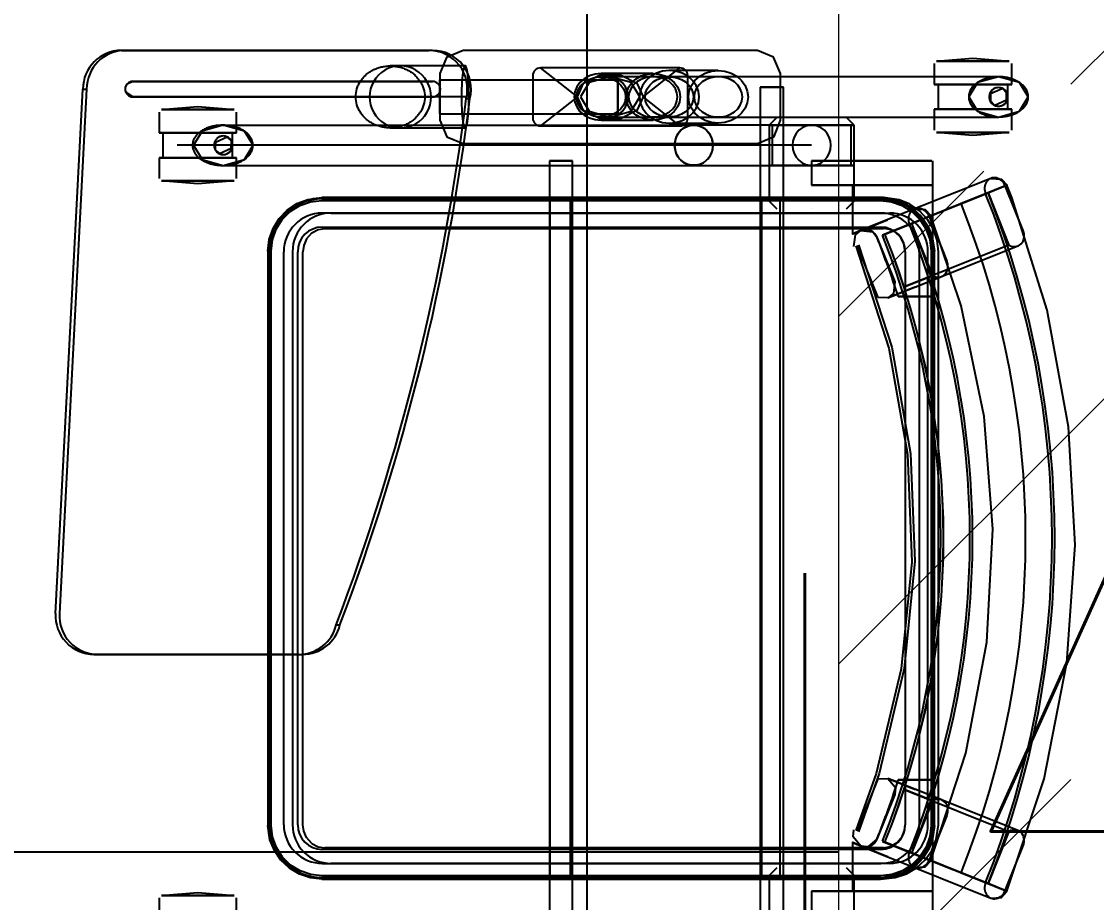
# Model space of a CAD drawing. Header units: millimetres. Extents: x -92759 to 184353, y -15225 to 86714.
# Drawn here: x 66613 to 67307, y 66693 to 67261 of the extents above; entities that cross this region are included whole.
import ezdxf

# ---------------------------------------------------------------- set-up
doc = ezdxf.new("R2010")
doc.units = ezdxf.units.MM
for name, color, linetype in [('0-1', 9, 'Continuous'), ('A-_FURT----_E', 9, 'Continuous'), ('A-PATT-CONC', 8, 'Continuous'), ('E-_LIGT----_E-', 3, 'Continuous'), ('E-legend', 1, 'Continuous'), ('M-_SANIFIXR_E', 9, 'Continuous')]:
    doc.layers.add(name, color=color, linetype=linetype)
doc.layers.add('HFI 9MM FPB', color=94, linetype='Continuous', lineweight=5)
doc.styles.add('Simplex', font='simplex_.ttf', dxfattribs={"width": 0.7, "height": 450})

# ---------------------------------------------------------------- blocks, each defined once
blk = doc.blocks.new('SIGMUND-LR R_ 2020 - SIGMUND-LR R_ 2020-8582791-2ND STOREY Copy 1')
for p, q in [((116.29, -33.47), (87.51, -44.99)), ((542.49, -44.99), (513.71, -33.47)), ((22, -40.89), (8.54, -40.89)), ((22, -40.89), (22, -90.89)), ((22, -90.89), (22, -40.89)), ((51.46, -40.89), (38, -40.89)), ((38, -40.89), (38, -90.89)), ((38, -90.89), (38, -40.89)), ((152.9, -103.39), (126.26, -36.86)), ((503.74, -36.86), (477.1, -103.39)), ((5, -65.89), (7, -42.43)), ((7, -89.35), (7, -42.43)), ((7, -42.43), (7, -89.35)), ((30, -43.39), (22, -43.39)), ((22, -43.39), (22, -88.39)), ((22, -88.39), (22, -43.39)), ((38, -43.39), (30, -43.39)), ((38, -43.39), (38, -88.39)), ((38, -88.39), (38, -43.39)), ((53, -42.43), (55, -65.89)), ((53, -42.43), (53, -89.35)), ((53, -89.35), (53, -42.43)), ((87.51, -44.99), (92.6, -57.71)), ((87.51, -44.99), (92.6, -57.71)), ((87.51, -44.99), (92.6, -57.71)), ((87.51, -44.99), (93.46, -59.85)), ((92.6, -57.71), (87.51, -44.99)), ((91.97, -56.12), (125.66, -42.63)), ((125.66, -42.63), (152.29, -109.17)), ((477.71, -109.17), (504.34, -42.63)), ((504.34, -42.63), (538.03, -56.12)), ((536.54, -59.85), (542.49, -44.99)), ((537.4, -57.71), (542.49, -44.99)), ((537.4, -57.71), (542.49, -44.99)), ((537.4, -57.71), (542.49, -44.99)), ((542.49, -44.99), (537.4, -57.71)), ((17, -49.39), (17, -300)), ((43, -300), (43, -49.39)), ((82.63, -54.33), (109.26, -120.86)), ((90.06, -51.35), (116.69, -117.89)), ((539.94, -51.35), (513.31, -117.89)), ((520.74, -120.86), (547.37, -54.33)), ((92.6, -57.71), (91.97, -56.12)), ((91.97, -56.12), (118.62, -122.7)), ((92.6, -57.71), (91.97, -56.12)), ((118.6, -122.65), (91.97, -56.12)), ((98.93, -73.51), (91.97, -56.12)), ((91.97, -56.12), (92.6, -57.71)), ((119.26, -124.31), (92.6, -57.71)), ((119.24, -124.24), (92.6, -57.71)), ((93.46, -59.85), (98.93, -73.51)), ((537.4, -57.71), (510.74, -124.31)), ((537.4, -57.71), (510.76, -124.24)), ((511.38, -122.7), (538.03, -56.12)), ((511.4, -122.65), (538.03, -56.12)), ((538.03, -56.12), (531.07, -73.51)), ((531.07, -73.51), (536.54, -59.85)), ((538.03, -56.12), (537.4, -57.71)), ((538.03, -56.12), (537.4, -57.71)), ((537.4, -57.71), (538.03, -56.12)), ((7, -89.35), (5, -65.89)), ((55, -65.89), (53, -89.35)), ((107.21, -94.2), (135.99, -82.68)), ((494.01, -82.68), (522.79, -94.2)), ((22, -88.39), (38, -88.39)), ((500, -88.2), (130, -88.2)), ((152.9, -103.39), (145.96, -86.06)), ((484.04, -86.06), (477.1, -103.39)), ((8.54, -90.89), (22, -90.89)), ((38, -90.89), (51.46, -90.89)), ((87, -91.81), (71.25, -91.81)), ((71.25, -96.57), (71.25, -92.37)), ((71.25, -92.37), (71.25, -99.81)), ((71.25, -104.27), (71.25, -96.57)), ((158.95, -91.81), (87, -91.81)), ((87, -96.57), (87, -92.37)), ((87, -92.37), (87, -99.81)), ((87, -99.81), (87, -92.37)), ((87, -92.37), (87, -96.57)), ((87, -104.27), (87, -96.57)), ((87, -96.57), (87, -104.27)), ((107.21, -94.2), (112.3, -106.91)), ((112.3, -106.91), (107.21, -94.2)), ((112.3, -106.91), (107.21, -94.2)), ((107.21, -94.2), (112.3, -106.91)), ((113.16, -109.05), (107.21, -94.2)), ((145.36, -91.84), (111.66, -105.32)), ((500.43, -90.78), (129.57, -90.78)), ((500.42, -91.56), (129.58, -91.56)), ((129.59, -92.83), (500.41, -92.83)), ((500, -91.56), (130, -91.56)), ((500, -94.93), (130, -94.93)), ((152.29, -109.17), (145.36, -91.84)), ((158.95, -99.81), (158.95, -92.37)), ((158.95, -92.37), (158.95, -96.57)), ((158.95, -96.57), (158.95, -104.27)), ((543, -91.81), (471.05, -91.81)), ((471.05, -96.57), (471.05, -92.37)), ((471.05, -92.37), (471.05, -99.81)), ((471.05, -104.27), (471.05, -96.57)), ((484.64, -91.84), (477.71, -109.17)), ((518.34, -105.32), (484.64, -91.84)), ((522.79, -94.2), (516.84, -109.05)), ((517.7, -106.91), (522.79, -94.2)), ((522.79, -94.2), (517.7, -106.91)), ((522.79, -94.2), (517.7, -106.91)), ((517.7, -106.91), (522.79, -94.2)), ((558.75, -91.81), (543, -91.81)), ((543, -99.81), (543, -92.37)), ((543, -92.37), (543, -96.57)), ((543, -96.57), (543, -92.37)), ((543, -92.37), (543, -99.81)), ((543, -96.57), (543, -104.27)), ((543, -104.27), (543, -96.57)), ((71.25, -99.81), (71.25, -119.9)), ((87, -99.81), (87, -129.66)), ((87, -119.9), (87, -99.81)), ((102.33, -103.53), (109.26, -120.86)), ((109.75, -100.56), (116.69, -117.89)), ((130, -100.56), (500, -100.56)), ((158.95, -114.07), (158.95, -99.81)), ((471.05, -99.81), (471.05, -114.07)), ((520.25, -100.56), (513.31, -117.89)), ((520.74, -120.86), (527.67, -103.53)), ((543, -129.66), (543, -99.81)), ((543, -99.81), (543, -119.9)), ((71.25, -134.49), (71.25, -104.27)), ((87, -134.49), (87, -104.27)), ((87, -104.27), (87, -134.49)), ((118.62, -122.7), (111.66, -105.32)), ((111.66, -105.32), (112.3, -106.91)), ((111.66, -105.32), (112.3, -106.91)), ((111.66, -105.32), (118.6, -122.65)), ((112.3, -106.91), (111.66, -105.32)), ((111.66, -105.32), (118.63, -122.72)), ((112.3, -106.91), (119.26, -124.31)), ((112.3, -106.91), (119.24, -124.24)), ((118.63, -122.72), (113.16, -109.05)), ((130, -109.56), (500, -109.56)), ((130, -109.57), (500, -109.57)), ((152.29, -109.17), (152.29, -109.17)), ((158.95, -104.27), (158.95, -114.07)), ((471.05, -114.07), (471.05, -104.27)), ((477.71, -109.17), (477.71, -109.17)), ((510.74, -124.31), (517.7, -106.91)), ((510.76, -124.24), (517.7, -106.91)), ((511.37, -122.72), (518.34, -105.32)), ((516.84, -109.05), (511.37, -122.72)), ((518.34, -105.32), (511.38, -122.7)), ((511.4, -122.65), (518.34, -105.32)), ((517.7, -106.91), (518.34, -105.32)), ((517.7, -106.91), (518.34, -105.32)), ((518.34, -105.32), (517.7, -106.91)), ((543, -104.27), (543, -134.49)), ((543, -134.49), (543, -104.27)), ((116.69, -117.89), (116.69, -117.89)), ((120.67, -127.83), (149.45, -116.31)), ((158.95, -114.07), (158.95, -114.07)), ((471.05, -114.07), (471.05, -114.07)), ((480.55, -116.31), (509.33, -127.83)), ((513.31, -117.89), (513.31, -117.89)), ((71.25, -119.9), (71.25, -128.03)), ((87, -128.03), (87, -119.9)), ((95, -123.7), (95, -484.22)), ((105, -480.26), (105, -119.74)), ((115, -484.22), (115, -123.7)), ((118.6, -122.65), (118.6, -122.65)), ((118.62, -122.7), (118.62, -122.7)), ((119.24, -124.24), (119.24, -124.24)), ((119.26, -124.31), (119.26, -124.31)), ((159.85, -120.76), (159.57, -127.34)), ((470.43, -127.34), (470.15, -120.76)), ((510.74, -124.31), (510.74, -124.31)), ((510.76, -124.24), (510.76, -124.24)), ((511.38, -122.7), (511.38, -122.7)), ((511.4, -122.65), (511.4, -122.65)), ((515, -123.7), (515, -484.22)), ((525, -119.74), (525, -480.26)), ((535, -484.22), (535, -123.7)), ((543, -119.9), (543, -128.03)), ((71.25, -128.03), (71.25, -133.08)), ((87, -133.08), (87, -128.03)), ((87, -129.66), (87, -137.18)), ((94.93, -125.62), (94.93, -486.14)), ((95.93, -125.37), (95.93, -485.89)), ((95.93, -485.89), (95.93, -125.37)), ((95.93, -127.66), (95.93, -189.6)), ((96.93, -486.14), (96.93, -125.62)), ((105, -125.37), (105, -485.89)), ((114.07, -485.89), (114.07, -125.37)), ((120.35, -127.97), (120.35, -127.97)), ((125.88, -140.83), (159.57, -127.34)), ((470.43, -127.34), (504.12, -140.83)), ((509.65, -127.97), (509.65, -127.97)), ((515.93, -125.37), (515.93, -485.89)), ((525, -485.89), (525, -125.37)), ((533.07, -125.62), (533.07, -486.14)), ((534.07, -485.89), (534.07, -125.37)), ((534.07, -125.37), (534.07, -485.89)), ((534.07, -189.6), (534.07, -127.66)), ((535.07, -486.14), (535.07, -125.62)), ((543, -128.03), (543, -133.08)), ((543, -137.18), (543, -129.66)), ((71.25, -133.08), (71.25, -142.5)), ((71.25, -142.62), (71.25, -134.49)), ((87, -142.5), (87, -133.08)), ((87, -142.62), (87, -134.49)), ((87, -134.49), (87, -142.62)), ((87, -137.18), (87, -143.49)), ((116.29, -138.4), (118.46, -143.49)), ((513.71, -138.4), (511.54, -143.49)), ((543, -133.08), (543, -142.5)), ((543, -134.49), (543, -142.62)), ((543, -142.62), (543, -134.49)), ((543, -143.49), (543, -137.18)), ((48.25, -142.5), (43.25, -147.5)), ((74.25, -142.5), (48.25, -142.5)), ((48.25, -197.5), (48.25, -142.5)), ((48.25, -142.5), (48.25, -197.5)), ((74.25, -144.5), (48.25, -144.5)), ((48.25, -195.5), (48.25, -144.5)), ((48.25, -144.5), (48.25, -195.5)), ((71.25, -142.5), (71.25, -170)), ((87, -142.5), (71.25, -142.5)), ((71.25, -155), (71.25, -142.62)), ((97.25, -142.5), (74.25, -142.5)), ((74.25, -197.5), (74.25, -142.5)), ((74.25, -142.5), (74.25, -197.5)), ((74.25, -195.5), (74.25, -144.5)), ((74.25, -144.5), (74.25, -195.5)), ((87, -170), (87, -142.5)), ((87, -143.49), (87, -142.62)), ((87, -142.62), (87, -155)), ((118.46, -143.49), (87, -143.49)), ((87, -143.61), (118.51, -143.61)), ((102.25, -147.5), (97.25, -142.5)), ((511.49, -143.61), (543, -143.61)), ((543, -143.49), (511.54, -143.49)), ((532.75, -142.5), (527.75, -147.5)), ((555.75, -142.5), (532.75, -142.5)), ((543, -142.5), (543, -170)), ((558.75, -142.5), (543, -142.5)), ((543, -142.62), (543, -143.49)), ((543, -155), (543, -142.62)), ((71.25, -170), (71.25, -155)), ((87, -155), (87, -170)), ((543, -170), (543, -155)), ((43.25, -170), (43.25, -170)), ((43.25, -170), (43.25, -170)), ((48.25, -170), (48.25, -170)), ((48.25, -170), (48.25, -170)), ((48.25, -170), (48.25, -246.08)), ((61.25, -170), (61.25, -246.08)), ((71.25, -170), (87, -170)), ((74.25, -170), (74.25, -170)), ((74.25, -170), (74.25, -170)), ((74.25, -246.08), (74.25, -170)), ((97.25, -170), (97.25, -170)), ((97.25, -170), (97.25, -170)), ((102.25, -170), (102.25, -170)), ((102.25, -170), (102.25, -170)), ((527.75, -170), (527.75, -170)), ((527.75, -170), (527.75, -170)), ((532.75, -170), (532.75, -170)), ((532.75, -170), (532.75, -170)), ((543, -170), (558.75, -170)), ((45, -190), (15, -190)), ((606.25, -188.22), (23.75, -188.22)), ((23.75, -203.22), (23.75, -188.22)), ((23.75, -188.22), (23.75, -203.22)), ((43.25, -192.5), (48.25, -197.5)), ((534.07, -188.22), (95.93, -188.22)), ((95.93, -189.6), (95.93, -190.21)), ((95.93, -190.21), (95.93, -202.29)), ((95.93, -190.48), (534.07, -190.48)), ((97.25, -197.5), (102.25, -192.5)), ((527.75, -192.5), (532.75, -197.5)), ((534.07, -190.21), (534.07, -189.6)), ((534.07, -202.29), (534.07, -190.21)), ((48.25, -195.5), (74.25, -195.5)), ((48.25, -197.5), (74.25, -197.5)), ((74.25, -197.5), (97.25, -197.5)), ((532.75, -197.5), (555.75, -197.5)), ((0, -205), (0, -395)), ((23.75, -203.22), (606.25, -203.22)), ((60, -395), (60, -205)), ((534.07, -202.17), (95.93, -202.17)), ((95.93, -202.29), (95.93, -203.29)), ((95.93, -203.22), (534.07, -203.22)), ((95.93, -203.29), (95.93, -324.95)), ((534.07, -203.29), (534.07, -202.29)), ((534.07, -324.95), (534.07, -203.29)), ((13, -230.28), (13, -261.88)), ((17, -230.28), (17, -261.88)), ((43, -261.88), (43, -230.28)), ((47, -261.88), (47, -230.28)), ((61.25, -246.08), (61.25, -579.49)), ((30, -278.8), (11.25, -255)), ((11.25, -255), (11.25, -345)), ((43.75, -250), (16.25, -250)), ((48.75, -255), (30, -278.8)), ((48.75, -345), (48.75, -255)), ((15, -272.36), (15, -305.89)), ((17, -272.36), (17, -305.89)), ((43, -305.89), (43, -272.36)), ((45, -305.89), (45, -272.36)), ((19, -410), (19, -295)), ((41, -410), (41, -295)), ((30, -321.2), (11.25, -345)), ((30, -321.2), (48.75, -345)), ((558.75, -324.28), (71.25, -324.28)), ((71.25, -339.28), (71.25, -324.28)), ((71.25, -324.28), (71.25, -339.28)), ((534.07, -324.28), (95.93, -324.28)), ((95.93, -324.95), (95.93, -325.64)), ((95.93, -325.64), (95.93, -338.78)), ((95.93, -325.83), (534.07, -325.83)), ((534.07, -325.64), (534.07, -324.95)), ((534.07, -338.78), (534.07, -325.64)), ((71.25, -339.28), (558.75, -339.28)), ((534.07, -338.71), (95.93, -338.71)), ((95.93, -338.78), (95.93, -339.84)), ((95.93, -339.28), (534.07, -339.28)), ((95.93, -339.84), (95.93, -488.18)), ((534.07, -339.84), (534.07, -338.78)), ((534.07, -488.18), (534.07, -339.84)), ((16.25, -350), (43.75, -350)), ((10, -393.6), (10, -441.99)), ((30, -393.6), (30, -441.99)), ((31.03, -392.97), (31.03, -390.54)), ((50, -441.99), (50, -393.6)), ((0, -414.62), (0, -613.13)), ((15, -410), (45, -410)), ((20, -414.62), (20, -608.16)), ((20, -608.16), (20, -414.62)), ((30, -608.16), (30, -414.62)), ((30, -414.62), (30, -608.16)), ((0, -615.56), (0, -417.05)), ((10, -435.47), (10, -441.99)), ((30, -435.47), (30, -441.99)), ((50, -441.99), (50, -435.47)), ((371.03, -476.89), (371.03, -474.45)), ((105, -480.26), (105, -485.89)), ((525, -485.89), (525, -480.26)), ((95.93, -485.89), (95.93, -488.18)), ((534.07, -488.18), (534.07, -485.89)), ((500, -498.35), (130, -498.35)), ((390, -630.78), (390, -498.53)), ((500, -501.71), (130, -501.71)), ((130, -505.07), (500, -505.07)), ((390, -500.97), (390, -633.21)), ((500, -510.71), (130, -510.71)), ((129.58, -519.7), (500.42, -519.7)), ((500.41, -518.93), (129.59, -518.93)), ((130, -519.71), (500, -519.71)), ((130, -519.72), (500, -519.72)), ((129.57, -520.97), (500.43, -520.97)), ((36.25, -566.23), (38.25, -542.77)), ((38.25, -589.69), (38.25, -542.77)), ((38.25, -542.77), (38.25, -589.69)), ((53.25, -541.23), (39.79, -541.23)), ((53.25, -541.23), (53.25, -591.23)), ((53.25, -591.23), (53.25, -541.23)), ((61.25, -543.73), (53.25, -543.73)), ((53.25, -543.73), (53.25, -588.73)), ((53.25, -588.73), (53.25, -543.73)), ((69.25, -543.73), (61.25, -543.73)), ((82.71, -541.23), (69.25, -541.23)), ((69.25, -541.23), (69.25, -591.23)), ((69.25, -591.23), (69.25, -541.23)), ((69.25, -543.73), (69.25, -588.73)), ((69.25, -588.73), (69.25, -543.73)), ((84.25, -542.77), (86.25, -566.23)), ((84.25, -542.77), (84.25, -589.69)), ((84.25, -589.69), (84.25, -542.77)), ((543.75, -566.23), (545.75, -542.77)), ((545.75, -589.69), (545.75, -542.77)), ((545.75, -542.77), (545.75, -589.69)), ((560.75, -541.23), (547.29, -541.23)), ((38.25, -589.69), (36.25, -566.23)), ((86.25, -566.23), (84.25, -589.69)), ((545.75, -589.69), (543.75, -566.23)), ((53.25, -588.73), (69.25, -588.73)), ((39.79, -591.23), (53.25, -591.23)), ((69.25, -591.23), (82.71, -591.23)), ((547.29, -591.23), (560.75, -591.23)), ((0, -613.13), (0, -615.56)), ((390, -633.21), (390, -630.78)), ((25, -637.94), (363.69, -655.56)), ((25, -640.38), (25, -637.94)), ((363.69, -657.99), (25, -640.38))]:
    blk.add_line(p, q)
at = {"flags": 128}
for points in [[(542.92, -43.93), (470.38, -20.01), (395.43, -5.3), (319.23, -0.01), (242.97, -4.24), (167.83, -17.92), (94.97, -40.83), (87.08, -43.93)], [(30, -30.19), (20.81, -35.82), (17, -49.39), (20.81, -62.97), (30, -68.59)], [(30, -68.59), (39.19, -62.97), (43, -49.39), (39.19, -35.82), (30, -30.19)], [(7, -89.35), (7, -84.75), (7, -72.75), (7, -58.05), (7, -46.44), (7, -42.43)], [(7, -42.43), (7, -47.04), (7, -59.04), (7, -73.73), (7, -85.35), (7, -89.35)], [(35.24, -51.81), (31.9, -44.28), (27.35, -44.14), (24.89, -46.62), (24.76, -46.97)], [(24.76, -46.97), (28.1, -54.51), (32.65, -54.65), (35.11, -52.17), (35.24, -51.81)], [(53, -42.43), (53, -47.04), (53, -59.04), (53, -73.73), (53, -85.35), (53, -89.35)], [(53, -89.35), (53, -84.75), (53, -72.75), (53, -58.05), (53, -46.44), (53, -42.43)], [(82.63, -54.33), (83.06, -47.48), (86.77, -44.06), (87.08, -43.93)], [(547.37, -54.33), (546.94, -47.48), (543.23, -44.06), (542.92, -43.93)], [(523.22, -93.13), (453.82, -70.47), (382.07, -57.03), (309.18, -53.03), (236.39, -58.54), (164.94, -73.47), (106.78, -93.13)], [(130, -88.2), (122.58, -89.01), (115.5, -91.39), (109.09, -95.23), (103.62, -100.36), (99.35, -106.56), (96.46, -113.55), (95, -123.7)], [(535, -123.7), (534.19, -116.12), (531.8, -108.87), (527.94, -102.31), (522.78, -96.74), (516.58, -92.43), (509.64, -89.57), (500, -88.2)], [(94.93, -125.62), (95.74, -118.19), (98.12, -111.1), (101.97, -104.67), (107.12, -99.21), (113.33, -94.97), (120.31, -92.13), (129.57, -90.78)], [(96.93, -125.62), (97.74, -118.41), (100.12, -111.56), (103.97, -105.39), (109.09, -100.21), (115.25, -96.27), (122.13, -93.76), (129.59, -92.83)], [(102.33, -103.53), (102.75, -96.69), (106.46, -93.27), (106.78, -93.13)], [(103.82, -105.65), (107.96, -100.85), (112.75, -96.94), (118.06, -94.04), (123.73, -92.23), (129.58, -91.56)], [(500.41, -92.83), (507.69, -93.72), (514.59, -96.19), (520.77, -100.1), (525.93, -105.26), (529.81, -111.42), (532.23, -118.26), (533.07, -125.62)], [(500.42, -91.56), (506.27, -92.23), (511.94, -94.04), (517.25, -96.94), (522.04, -100.85), (526.18, -105.65)], [(500.43, -90.78), (507.93, -91.68), (515.05, -94.15), (521.48, -98.08), (526.91, -103.27), (531.09, -109.5), (533.84, -116.46), (535.07, -125.62)], [(527.67, -103.53), (527.25, -96.69), (523.54, -93.27), (523.22, -93.13)], [(125.43, -139.72), (191.71, -118.31), (260.28, -106.13), (329.88, -103.4), (399.2, -110.18), (466.94, -126.34), (504.57, -139.72)], [(159.85, -120.76), (158.09, -116.37), (152.94, -103.51), (152.9, -103.39)], [(152.9, -103.39), (158.07, -116.31), (159.85, -120.76), (159.85, -120.76)], [(470.15, -120.76), (471.91, -116.37), (477.06, -103.51), (477.1, -103.39)], [(477.1, -103.39), (471.93, -116.31), (470.15, -120.76), (470.15, -120.76)], [(130, -109.57), (124.97, -110.4), (120.65, -112.67), (117.42, -116.02), (115.62, -119.69), (115, -123.7)], [(126.18, -141.58), (192.32, -120.22), (260.77, -108.09), (330.23, -105.41), (399.4, -112.25), (467, -128.46), (503.82, -141.58)], [(515, -123.7), (514.17, -119.07), (511.6, -114.77), (507.6, -111.53), (503.77, -110.03), (500, -109.57)], [(149.45, -116.31), (157.07, -117.22), (159.85, -120.76)], [(470.15, -120.76), (476.06, -115.88), (480.55, -116.31)], [(116.22, -138.23), (114.46, -133.84), (109.31, -120.97), (109.26, -120.86)], [(109.26, -120.86), (114.44, -133.78), (116.22, -138.23), (116.22, -138.23)], [(513.78, -138.23), (515.54, -133.84), (520.69, -120.97), (520.74, -120.86)], [(520.74, -120.86), (515.56, -133.78), (513.78, -138.23), (513.78, -138.23)], [(116.22, -138.23), (117.13, -130.61), (120.67, -127.83)], [(509.33, -127.83), (514.21, -133.75), (513.78, -138.23)], [(115.88, -137.18), (116.06, -137.8), (116.29, -138.4)], [(126.62, -142.68), (119, -141.77), (116.22, -138.23)], [(118.09, -142.62), (117.25, -140.65), (116.29, -138.4)], [(513.78, -138.23), (507.86, -143.11), (503.38, -142.68)], [(511.91, -142.62), (512.75, -140.65), (513.71, -138.4)], [(514.12, -137.18), (513.94, -137.8), (513.71, -138.4)], [(118.46, -143.49), (118.51, -143.61), (118.49, -143.57), (118.41, -143.39), (118.28, -143.06), (118.09, -142.62)], [(511.54, -143.49), (511.49, -143.61), (511.51, -143.57), (511.59, -143.39), (511.72, -143.06), (511.91, -142.62)], [(61.25, -157.63), (58.55, -157.9), (55.96, -158.7), (53.61, -159.99), (51.59, -161.72), (49.99, -163.81), (48.89, -166.18), (48.32, -168.71), (48.32, -171.29), (48.89, -173.82), (49.99, -176.19), (51.59, -178.28), (53.61, -180.01), (55.96, -181.3), (58.55, -182.1), (61.25, -182.37)], [(61.25, -182.37), (63.95, -182.1), (66.54, -181.3), (68.89, -180.01), (70.91, -178.28), (72.51, -176.19), (73.61, -173.82), (74.18, -171.29), (74.18, -168.71), (73.61, -166.18), (72.51, -163.81), (70.91, -161.72), (68.89, -159.99), (66.54, -158.7), (63.95, -157.9), (61.25, -157.63)], [(15, -190), (4.27, -194.52), (0, -205)], [(60, -205), (55.48, -194.27), (45, -190)], [(30, -249.51), (26.22, -249.03), (22.62, -247.6), (19.4, -245.31), (16.71, -242.27), (14.68, -238.62), (13.43, -234.56), (13, -230.28), (13.43, -226), (14.68, -221.94), (16.71, -218.29), (19.4, -215.25), (22.62, -212.96), (26.22, -211.54), (30, -211.05)], [(30, -214.68), (27.3, -215.02), (24.71, -216.03), (22.36, -217.66), (20.34, -219.84), (18.74, -222.48), (17.64, -225.46), (17.07, -228.65), (17.07, -231.91), (17.64, -235.1), (18.74, -238.08), (20.34, -240.72), (22.36, -242.9), (24.71, -244.53), (27.3, -245.54), (30, -245.88)], [(30, -211.05), (33.78, -211.54), (37.38, -212.96), (40.6, -215.25), (43.29, -218.29), (45.32, -221.94), (46.57, -226), (47, -230.28), (46.57, -234.56), (45.32, -238.62), (43.29, -242.27), (40.6, -245.31), (37.38, -247.6), (33.78, -249.03), (30, -249.51)], [(30, -245.88), (32.7, -245.54), (35.29, -244.53), (37.64, -242.9), (39.66, -240.72), (41.26, -238.08), (42.36, -235.1), (42.93, -231.91), (42.93, -228.65), (42.36, -225.46), (41.26, -222.48), (39.66, -219.84), (37.64, -217.66), (35.29, -216.03), (32.7, -215.02), (30, -214.68)], [(61.25, -258.45), (58.55, -258.18), (55.96, -257.38), (53.61, -256.09), (51.59, -254.36), (49.99, -252.27), (48.89, -249.9), (48.32, -247.37), (48.32, -244.79), (48.89, -242.26), (49.99, -239.89), (51.59, -237.8), (53.61, -236.07), (55.96, -234.77), (58.55, -233.98), (61.25, -233.7)], [(61.25, -233.7), (63.95, -233.98), (66.54, -234.77), (68.89, -236.07), (70.91, -237.8), (72.51, -239.89), (73.61, -242.26), (74.18, -244.79), (74.18, -247.37), (73.61, -249.9), (72.51, -252.27), (70.91, -254.36), (68.89, -256.09), (66.54, -257.38), (63.95, -258.18), (61.25, -258.45)], [(30, -242.65), (26.22, -243.13), (22.62, -244.55), (19.4, -246.85), (16.71, -249.89), (14.68, -253.54), (13.43, -257.6), (13, -261.88), (13.43, -266.16), (14.68, -270.22), (16.71, -273.87), (19.4, -276.91), (22.62, -279.2), (26.22, -280.62), (30, -281.1)], [(30, -281.1), (33.78, -280.62), (37.38, -279.2), (40.6, -276.91), (43.29, -273.87), (45.32, -270.22), (46.57, -266.16), (47, -261.88), (46.57, -257.6), (45.32, -253.54), (43.29, -249.89), (40.6, -246.85), (37.38, -244.55), (33.78, -243.13), (30, -242.65)], [(30, -277.48), (27.3, -277.14), (24.71, -276.13), (22.36, -274.5), (20.34, -272.32), (18.74, -269.68), (17.64, -266.7), (17.07, -263.51), (17.07, -260.25), (17.64, -257.06), (18.74, -254.08), (20.34, -251.44), (22.36, -249.26), (24.71, -247.63), (27.3, -246.62), (30, -246.28)], [(30, -246.28), (32.7, -246.62), (35.29, -247.63), (37.64, -249.26), (39.66, -251.44), (41.26, -254.08), (42.36, -257.06), (42.93, -260.25), (42.93, -263.51), (42.36, -266.7), (41.26, -269.68), (39.66, -272.32), (37.64, -274.5), (35.29, -276.13), (32.7, -277.14), (30, -277.48)], [(48.25, -550.14), (48.25, -401.25), (48.25, -246.08)], [(74.25, -550.14), (74.25, -401.25), (74.25, -246.08)], [(30, -289.8), (26.66, -289.36), (23.49, -288.07), (20.65, -285.99), (18.27, -283.23), (16.49, -279.93), (15.38, -276.24), (15, -272.36), (15.38, -268.48), (16.49, -264.8), (18.27, -261.49), (20.65, -258.73), (23.49, -256.65), (26.66, -255.36), (30, -254.92)], [(30, -256.57), (27.3, -256.91), (24.71, -257.93), (22.36, -259.58), (20.34, -261.79), (18.74, -264.47), (17.64, -267.48), (17.07, -270.71), (17.07, -274.01), (17.64, -277.24), (18.74, -280.26), (20.34, -282.93), (22.36, -285.14), (24.71, -286.79), (27.3, -287.81), (30, -288.15)], [(30, -254.92), (33.34, -255.36), (36.51, -256.65), (39.35, -258.73), (41.73, -261.49), (43.51, -264.8), (44.62, -268.48), (45, -272.36), (44.62, -276.24), (43.51, -279.93), (41.73, -283.23), (39.35, -285.99), (36.51, -288.07), (33.34, -289.36), (30, -289.8)], [(30, -288.15), (32.7, -287.81), (35.29, -286.79), (37.64, -285.14), (39.66, -282.93), (41.26, -280.26), (42.36, -277.24), (42.93, -274.01), (42.93, -270.71), (42.36, -267.48), (41.26, -264.47), (39.66, -261.79), (37.64, -259.58), (35.29, -257.93), (32.7, -256.91), (30, -256.57)], [(30, -321.2), (21.18, -317.15), (15.73, -306.55), (15.73, -293.45), (21.18, -282.85), (30, -278.8)], [(30, -280.8), (20.81, -286.42), (17, -300), (20.81, -313.58), (30, -319.2)], [(30, -278.8), (38.82, -282.85), (44.27, -293.45), (44.27, -306.55), (38.82, -317.15), (30, -321.2)], [(30, -319.2), (39.19, -313.58), (43, -300), (39.19, -286.42), (30, -280.8)], [(30, -288.45), (26.66, -288.89), (23.49, -290.17), (20.65, -292.25), (18.27, -295.01), (16.49, -298.32), (15.38, -302.01), (15, -305.89), (15.38, -309.77), (16.49, -313.45), (18.27, -316.76), (20.65, -319.52), (23.49, -321.6), (26.66, -322.89), (30, -323.32)], [(30, -321.68), (27.3, -321.33), (24.71, -320.31), (22.36, -318.66), (20.34, -316.45), (18.74, -313.78), (17.64, -310.77), (17.07, -307.54), (17.07, -304.23), (17.64, -301.01), (18.74, -297.99), (20.34, -295.32), (22.36, -293.11), (24.71, -291.46), (27.3, -290.44), (30, -290.09)], [(30, -323.32), (33.34, -322.89), (36.51, -321.6), (39.35, -319.52), (41.73, -316.76), (43.51, -313.45), (44.62, -309.77), (45, -305.89), (44.62, -302.01), (43.51, -298.32), (41.73, -295.01), (39.35, -292.25), (36.51, -290.17), (33.34, -288.89), (30, -288.45)], [(30, -290.09), (32.7, -290.44), (35.29, -291.46), (37.64, -293.11), (39.66, -295.32), (41.26, -297.99), (42.36, -301.01), (42.93, -304.23), (42.93, -307.54), (42.36, -310.77), (41.26, -313.78), (39.66, -316.45), (37.64, -318.66), (35.29, -320.31), (32.7, -321.33), (30, -321.68)], [(30, -295), (23.53, -295), (19.54, -295), (23.53, -295), (30, -295)], [(30, -295), (36.47, -295), (40.46, -295), (36.47, -295), (30, -295)], [(0, -395), (4.52, -405.73), (15, -410)], [(45, -410), (55.73, -405.48), (60, -395)], [(30, -410), (22.22, -410), (19, -410), (22.22, -410), (30, -410)], [(30, -410), (37.78, -410), (41, -410), (37.78, -410), (30, -410)], [(95, -484.22), (95.81, -491.81), (98.2, -499.06), (102.06, -505.62), (107.22, -511.18), (113.42, -515.49), (120.36, -518.35), (130, -519.72)], [(117.87, -492.52), (115.74, -488.59), (115, -484.22)], [(500, -519.72), (507.42, -518.92), (514.5, -516.54), (520.91, -512.69), (526.38, -507.56), (530.65, -501.37), (533.54, -494.38), (535, -484.22)], [(512.13, -492.52), (514.26, -488.59), (515, -484.22)], [(129.57, -520.97), (122.07, -520.07), (114.95, -517.6), (108.52, -513.68), (103.09, -508.48), (98.91, -502.26), (96.16, -495.29), (94.93, -486.14)], [(129.59, -518.93), (122.31, -518.03), (115.41, -515.57), (109.23, -511.65), (104.07, -506.49), (100.19, -500.34), (97.77, -493.49), (96.93, -486.14)], [(117.87, -492.52), (121.74, -496), (125.89, -497.81), (130, -498.35)], [(512.13, -492.52), (508.26, -496), (504.11, -497.81), (500, -498.35)], [(533.07, -486.14), (532.26, -493.34), (529.88, -500.19), (526.03, -506.36), (520.91, -511.55), (514.75, -515.49), (507.87, -517.99), (500.41, -518.93)], [(535.07, -486.14), (534.26, -493.57), (531.88, -500.66), (528.03, -507.08), (522.88, -512.54), (516.67, -516.79), (509.69, -519.62), (500.43, -520.97)], [(129.58, -519.7), (122.86, -519.03), (116.43, -517.18), (110.53, -514.22), (105.4, -510.28), (101.23, -505.51), (98.19, -500.09)], [(531.81, -500.09), (528.77, -505.51), (524.6, -510.28), (519.47, -514.22), (513.57, -517.18), (507.14, -519.03), (500.42, -519.7)], [(61.25, -530.53), (52.06, -536.16), (48.25, -549.73), (52.06, -563.31), (61.25, -568.93)], [(61.25, -568.93), (70.44, -563.31), (74.25, -549.73), (70.44, -536.16), (61.25, -530.53)], [(38.25, -589.69), (38.25, -585.09), (38.25, -573.09), (38.25, -558.39), (38.25, -546.78), (38.25, -542.77)], [(38.25, -542.77), (38.25, -547.37), (38.25, -559.38), (38.25, -574.07), (38.25, -585.69), (38.25, -589.69)], [(66.49, -552.15), (63.15, -544.62), (58.6, -544.48), (56.14, -546.96), (56.01, -547.31)], [(56.01, -547.31), (59.35, -554.85), (63.9, -554.99), (66.36, -552.51), (66.49, -552.15)], [(84.25, -542.77), (84.25, -547.37), (84.25, -559.38), (84.25, -574.07), (84.25, -585.69), (84.25, -589.69)], [(84.25, -589.69), (84.25, -585.09), (84.25, -573.09), (84.25, -558.39), (84.25, -546.78), (84.25, -542.77)], [(545.75, -589.69), (545.75, -585.09), (545.75, -573.09), (545.75, -558.39), (545.75, -546.78), (545.75, -542.77)], [(545.75, -542.77), (545.75, -547.37), (545.75, -559.38), (545.75, -574.07), (545.75, -585.69), (545.75, -589.69)], [(20, -608.16), (22.08, -612.23), (24.01, -613.06), (24.98, -613.16), (25.16, -613.16), (26.78, -612.83), (30, -608.16)]]:
    blk.add_lwpolyline(points, dxfattribs=at)
for centre, radius, start, end in [((315, -613.25), 600.12, 68.18258, 111.81742), ((315, -613.25), 600.12, 68.18258, 111.81742), ((315, -613.25), 598.41, 68.18258, 111.81742), ((315, -613.25), 598.41, 68.18258, 111.81742), ((315, -613.25), 581.38, 68.18258, 111.81742), ((30, -49.39), 6, 0, 180), ((30, -49.39), 6, 0, 180), ((30, -49.39), 6, 180, 360), ((30, -49.39), 6, 180, 0), ((315, -613.25), 547.12, 68.18258, 111.81742), ((315, -613.25), 547.12, 68.18258, 111.81742), ((315, -613.25), 545.41, 68.18258, 111.81742), ((315, -613.25), 545.41, 68.18258, 111.81742), ((315, -613.25), 528.4, 68.18258, 111.81742), ((315, -613.25), 528.4, 68.18258, 111.81742), ((315, -613.25), 528.38, 68.18258, 111.81742), ((315, -613.25), 526.67, 68.18258, 111.81742), ((315, -613.25), 526.67, 68.18258, 111.81742), ((344.35, -689.47), 604.53, 107.85936, 111.7494), ((344.35, -689.47), 604.53, 107.85936, 111.7494), ((285.65, -689.47), 604.53, 68.2506, 72.14064), ((285.65, -689.47), 604.53, 68.2506, 72.14064), ((123.65, -135.26), 8, 114.36869, 174.4717), ((123.65, -135.26), 8, 114.36869, 135.64011), ((506.35, -135.26), 8, 5.5283, 65.63131), ((506.35, -135.26), 8, 44.35989, 65.63131), ((16.25, -255), 5, 90, 180), ((43.75, -255), 5, 360, 90), ((16.25, -345), 5, 180, 270), ((43.75, -345), 5, 270, 0), ((61.25, -549.73), 6, 360, 180), ((61.25, -549.73), 6, 0, 180), ((61.25, -549.73), 6, 180, 360), ((61.25, -549.73), 6, 180, 0)]:
    blk.add_arc(centre, radius, start, end)
for centre, major_axis, ratio, start_param, end_param in [((118.84, -39.83), (7.43, 2.97), 0.856064, 5.435123, 7.853982), ((511.16, -39.83), (-7.43, 2.97), 0.856064, 4.712389, 7.131247), ((90.06, -51.35), (7.43, 2.97), 0.856064, 1.570796, 4.712389), ((90.06, -51.35), (7.43, 2.97), 0.856064, 1.570796, 4.712389), ((539.94, -51.35), (-7.43, 2.97), 0.856064, 1.570796, 4.712389), ((539.94, -51.35), (-7.43, 2.97), 0.856064, 1.570796, 4.712389), ((138.53, -89.04), (7.43, 2.97), 0.856064, 5.435123, 7.853982), ((491.47, -89.04), (-7.43, 2.97), 0.856064, 4.712389, 7.131247), ((130, -125.37), (34.07, 0), 0.992546, 1.583154, 3.141593), ((130, -125.37), (34.07, 0), 0.992546, 1.583154, 3.141593), ((109.75, -100.56), (7.43, 2.97), 0.856064, 1.570796, 4.712389), ((109.75, -100.56), (7.43, 2.97), 0.856064, 1.570796, 4.712389), ((130, -119.74), (-25, 0), 0.992546, 4.712389, 6.283185), ((130, -125.37), (-34.07, 0), 0.992546, 4.712389, 4.724747), ((500, -125.37), (34.07, 0), 0.992546, 1.558438, 1.570796), ((500, -119.74), (25, 0), 0.992546, 0, 1.570796), ((500, -125.37), (34.07, 0), 0.992546, 0, 1.558438), ((500, -125.37), (34.07, 0), 0.992546, 0, 1.558438), ((520.25, -100.56), (-7.43, 2.97), 0.856064, 1.570796, 4.712389), ((520.25, -100.56), (-7.43, 2.97), 0.856064, 1.570796, 4.712389), ((130, -125.37), (-25, 0), 0.992546, 4.712389, 6.283185), ((500, -125.37), (25, 0), 0.992546, 0, 1.570796), ((130, -125.37), (-15.93, 0), 0.992546, 4.712389, 6.283185), ((500, -125.37), (15.93, 0), 0.992546, 0, 1.570796), ((130, -127.66), (-34.07, 0), 0.992546, 5.811015, 6.283185), ((500, -127.66), (34.07, 0), 0.992546, 0, 0.47217), ((25, -414.62), (25, 0), 0.992546, 1.327078, 3.141593), ((25, -417.05), (-25, 0), 0.992546, 4.468671, 6.283185), ((30, -393.6), (20, 0), 0.121869, 1.570796, 4.712389), ((30, -393.6), (-20, 0), 0.121869, 1.570796, 4.712389), ((-148.78, -1828.79), (1460.17, 0), 0.992546, 1.206818, 1.447338), ((-148.78, -1831.23), (1460.17, 0), 0.992546, 1.206818, 1.447338), ((30, -435.47), (-20, 0), 0.992546, 4.712389, 7.853982), ((25, -414.62), (-5, 0), 0.992546, 4.712389, 6.283185), ((25, -414.62), (-5, 0), 0.992546, 3.141593, 4.712389), ((30, -435.47), (-20, 0), 0.992546, 1.570796, 4.712389), ((365, -498.53), (25, 0), 0.992546, 0, 1.327078), ((365, -500.97), (25, 0), 0.992546, 0, 1.327078), ((130, -480.26), (25, 0), 0.992546, 3.141593, 4.712389), ((500, -480.26), (-25, 0), 0.992546, 1.570796, 3.141593), ((130, -485.89), (34.07, 0), 0.992546, 3.141593, 4.700031), ((130, -485.89), (34.07, 0), 0.992546, 3.141593, 4.700031), ((130, -488.18), (34.07, 0), 0.992546, 3.141593, 3.356938), ((130, -485.89), (25, 0), 0.992546, 3.141593, 4.712389), ((130, -485.89), (15.93, 0), 0.992546, 3.141593, 4.712389), ((500, -485.89), (15.93, 0), 0.992546, 4.712389, 6.283185), ((500, -485.89), (-25, 0), 0.992546, 1.570796, 3.141593), ((500, -485.89), (34.07, 0), 0.992546, 4.724747, 6.283185), ((500, -485.89), (34.07, 0), 0.992546, 4.724747, 6.283185), ((500, -488.18), (34.07, 0), 0.992546, 6.06784, 6.283185), ((130, -485.89), (34.07, 0), 0.992546, 4.700031, 4.712389), ((500, -485.89), (-34.07, 0), 0.992546, 1.570796, 1.583154), ((25, -608.16), (-5, 0), 0.992546, 0, 1.570796), ((25, -608.16), (-5, 0), 0.992546, 1.570796, 3.141593), ((25, -613.13), (25, 0), 0.992546, 3.141593, 4.712389), ((25, -615.56), (25, 0), 0.992546, 3.141593, 4.712389), ((365, -630.78), (25, 0), 0.992546, 4.660029, 6.283185), ((365, -633.21), (-25, 0), 0.992546, 1.518436, 3.141593)]:
    blk.add_ellipse(centre, major_axis=major_axis, ratio=ratio, start_param=start_param, end_param=end_param)
for points in [[(30, -30.19), (28.06, -30.19), (24.43, -31.48), (20.48, -35.78), (18.1, -40.93), (16.95, -46.53), (16.95, -52.25), (18.09, -57.83), (20.48, -63.03), (24.44, -67.31), (28.07, -68.59), (30, -68.59)], [(30, -68.59), (31.93, -68.59), (35.56, -67.31), (39.52, -63.03), (41.91, -57.83), (43.05, -52.25), (43.05, -46.53), (41.9, -40.93), (39.52, -35.78), (35.57, -31.48), (31.94, -30.19), (30, -30.19)], [(30, -43.39), (29.61, -43.39), (28.82, -43.47), (27.67, -43.82), (26.58, -44.41), (25.59, -45.25), (24.77, -46.35), (24.17, -47.71), (24, -48.82), (24, -49.39)], [(500.42, -91.56), (500.42, -91.62), (500.42, -91.75), (500.42, -91.94), (500.41, -92.12), (500.41, -92.29), (500.41, -92.45), (500.41, -92.59), (500.41, -92.7), (500.41, -92.77), (500.41, -92.82), (500.41, -92.83), (500.41, -92.81), (500.41, -92.75), (500.41, -92.66), (500.41, -92.54), (500.42, -92.39), (500.42, -92.23), (500.42, -92.11), (500.42, -92.05)], [(500.42, -92.05), (500.42, -91.99), (500.42, -91.86), (500.43, -91.67), (500.43, -91.49), (500.43, -91.31), (500.43, -91.15), (500.43, -91.02), (500.43, -90.91), (500.43, -90.83), (500.43, -90.79), (500.43, -90.78), (500.43, -90.8), (500.43, -90.86), (500.43, -90.95), (500.43, -91.07), (500.43, -91.21), (500.42, -91.38), (500.42, -91.5), (500.42, -91.56)], [(116.29, -138.4), (116.03, -137.79), (115.66, -136.53), (115.62, -135.18), (115.68, -134.49)], [(513.71, -138.4), (513.97, -137.79), (514.34, -136.53), (514.38, -135.18), (514.32, -134.49)], [(98.19, -500.09), (98.01, -499.68), (97.66, -498.76), (97.14, -497.16), (96.85, -496), (96.72, -495.41)], [(533.28, -495.41), (533.15, -496), (532.86, -497.16), (532.34, -498.76), (531.99, -499.68), (531.81, -500.09)], [(129.58, -520.19), (129.58, -520.26), (129.58, -520.38), (129.57, -520.54), (129.57, -520.69), (129.57, -520.8), (129.57, -520.9), (129.57, -520.95), (129.57, -520.98), (129.57, -520.97), (129.57, -520.92), (129.57, -520.84), (129.57, -520.74), (129.57, -520.6), (129.57, -520.44), (129.57, -520.27), (129.57, -520.08), (129.58, -519.89), (129.58, -519.77), (129.58, -519.71)], [(129.58, -519.71), (129.58, -519.65), (129.58, -519.53), (129.58, -519.36), (129.59, -519.22), (129.59, -519.1), (129.59, -519.01), (129.59, -518.95), (129.59, -518.92), (129.59, -518.93), (129.59, -518.98), (129.59, -519.06), (129.59, -519.17), (129.59, -519.3), (129.59, -519.46), (129.59, -519.63), (129.58, -519.82), (129.58, -520.01), (129.58, -520.13), (129.58, -520.19)], [(61.25, -543.73), (60.86, -543.73), (60.07, -543.81), (58.92, -544.16), (57.83, -544.75), (56.84, -545.59), (56.02, -546.69), (55.42, -548.05), (55.25, -549.15), (55.25, -549.73)]]:
    blk.add_open_spline(points, degree=3)
for points, knots in [([(36, -49.39), (36, -48.82), (35.83, -47.71), (35.23, -46.35), (34.41, -45.25), (32.76, -43.85), (31.17, -43.39), (30, -43.39)], [0, 0, 0, 0, 0.142857, 0.285714, 0.428571, 0.571429, 1, 1, 1, 1]), ([(24, -49.39), (24, -49.93), (24.11, -50.8), (24.51, -51.84), (24.82, -52.43), (25.19, -53), (25.76, -53.69), (26.63, -54.4), (27.66, -54.96), (29.18, -55.43), (30.82, -55.43), (32.34, -54.96), (33.54, -54.31), (34.33, -53.59), (34.83, -52.97), (35.12, -52.54), (35.42, -51.99), (35.7, -51.32), (35.94, -50.44), (36, -49.8), (36, -49.39)], [0, 0, 0, 0, 0.111111, 0.166667, 0.194444, 0.222222, 0.277778, 0.333333, 0.388889, 0.444444, 0.555556, 0.611111, 0.666667, 0.75, 0.770833, 0.791667, 0.833333, 0.875, 0.916667, 1, 1, 1, 1]), ([(129.58, -92.05), (129.58, -91.92), (129.58, -91.73), (129.57, -91.49), (129.57, -91.31), (129.57, -91.15), (129.57, -91.02), (129.57, -90.91), (129.57, -90.83), (129.57, -90.79), (129.57, -90.78), (129.57, -90.8), (129.57, -90.86), (129.57, -90.98), (129.57, -91.16), (129.58, -91.38), (129.58, -91.5), (129.58, -91.56)], [-1, -1, -1, -1, -0.882353, -0.823529, -0.764706, -0.705882, -0.647059, -0.588235, -0.529412, -0.470588, -0.411765, -0.352941, -0.294118, -0.235294, -0.117647, -0.058824, 0, 0, 0, 0]), ([(129.58, -91.56), (129.58, -91.68), (129.58, -91.87), (129.59, -92.12), (129.59, -92.29), (129.59, -92.45), (129.59, -92.59), (129.59, -92.7), (129.59, -92.77), (129.59, -92.82), (129.59, -92.83), (129.59, -92.81), (129.59, -92.75), (129.59, -92.63), (129.58, -92.45), (129.58, -92.23), (129.58, -92.11), (129.58, -92.05)], [-1, -1, -1, -1, -0.882353, -0.823529, -0.764706, -0.705882, -0.647059, -0.588235, -0.529412, -0.470588, -0.411765, -0.352941, -0.294118, -0.235294, -0.117647, -0.058824, 0, 0, 0, 0]), ([(99.66, -112.28), (99.98, -111.67), (100.48, -110.74), (101.1, -109.7), (101.46, -109.12), (101.73, -108.69), (102, -108.27), (102.36, -107.73), (102.99, -106.81), (103.49, -106.08), (103.82, -105.65)], [0, 0, 0, 0, 0.25, 0.375, 0.4375, 0.5, 0.5625, 0.625, 0.75, 1, 1, 1, 1]), ([(526.18, -105.65), (526.51, -106.08), (527.01, -106.81), (527.64, -107.73), (528, -108.27), (528.27, -108.69), (528.54, -109.12), (528.9, -109.7), (529.52, -110.74), (530.02, -111.67), (530.34, -112.28)], [0, 0, 0, 0, 0.25, 0.375, 0.4375, 0.5, 0.5625, 0.625, 0.75, 1, 1, 1, 1]), ([(117.93, -129.66), (117.52, -130.08), (116.99, -130.76), (116.44, -131.76), (116.11, -132.52), (115.92, -133.15), (115.81, -133.66), (115.74, -134.02), (115.69, -134.37), (115.66, -134.71), (115.65, -135.04), (115.64, -135.35), (115.65, -135.65), (115.67, -135.93), (115.7, -136.19), (115.74, -136.51), (115.8, -136.86), (115.85, -137.08), (115.88, -137.18)], [0, 0, 0, 0, 0.166667, 0.25, 0.333333, 0.416667, 0.458333, 0.5, 0.541667, 0.583333, 0.625, 0.666667, 0.708333, 0.75, 0.791667, 0.833333, 0.916667, 1, 1, 1, 1]), ([(512.07, -129.66), (512.48, -130.08), (513.01, -130.76), (513.56, -131.76), (513.89, -132.52), (514.08, -133.15), (514.19, -133.66), (514.26, -134.02), (514.31, -134.37), (514.34, -134.71), (514.35, -135.04), (514.35, -135.3), (514.35, -135.5), (514.34, -135.7), (514.33, -135.93), (514.3, -136.19), (514.27, -136.43), (514.24, -136.65), (514.19, -136.91), (514.15, -137.08), (514.12, -137.18)], [-1, -1, -1, -1, -0.833333, -0.75, -0.666667, -0.583333, -0.541667, -0.5, -0.458333, -0.416667, -0.375, -0.333333, -0.3125, -0.291667, -0.25, -0.208333, -0.166667, -0.125, -0.083333, 0, 0, 0, 0]), ([(61.25, -233.7), (60.34, -233.7), (58.53, -233.89), (55.92, -234.69), (53.55, -236), (51.52, -237.74), (49.91, -239.85), (48.8, -242.23), (48.23, -244.78), (48.23, -247.38), (48.98, -250.78), (51.3, -254.6), (55.81, -257.72), (59.43, -258.45), (61.25, -258.45)], [-1, -1, -1, -1, -0.933333, -0.866667, -0.8, -0.733333, -0.666667, -0.6, -0.533333, -0.466667, -0.4, -0.266667, -0.133333, 0, 0, 0, 0]), ([(61.25, -258.45), (63.07, -258.45), (65.79, -257.9), (68.95, -256.16), (70.98, -254.42), (72.59, -252.31), (73.7, -249.93), (74.27, -247.38), (74.27, -244.78), (73.7, -242.23), (72.59, -239.85), (70.45, -237.03), (66.69, -234.44), (63.07, -233.7), (61.25, -233.7)], [-1, -1, -1, -1, -0.866667, -0.8, -0.733333, -0.666667, -0.6, -0.533333, -0.466667, -0.4, -0.333333, -0.266667, -0.133333, 0, 0, 0, 0]), ([(30, -464.27), (28.25, -464.27), (25.64, -463.89), (22.32, -462.63), (19.97, -461.34), (18.15, -459.99), (16.8, -458.75), (15.53, -457.43), (14.09, -455.59), (12.87, -453.56), (12.05, -451.86), (11.51, -450.52), (11.05, -449.15), (10.67, -447.76), (10.37, -446.34), (10.16, -444.9), (10.03, -443.44), (9.99, -441.99), (10.03, -440.54), (10.16, -439.07), (10.37, -437.63), (10.67, -436.21), (11.05, -434.82), (11.51, -433.45), (12.05, -432.11), (12.67, -430.83), (13.36, -429.6), (14.38, -428.01), (15.53, -426.54), (16.8, -425.22), (18.15, -423.98), (19.97, -422.63), (22.32, -421.34), (25.64, -420.08), (28.25, -419.7), (30, -419.7)], [0, 0, 0, 0, 0.083333, 0.125, 0.166667, 0.208333, 0.229167, 0.25, 0.291667, 0.333333, 0.354167, 0.375, 0.395833, 0.416667, 0.4375, 0.458333, 0.479167, 0.5, 0.520833, 0.541667, 0.5625, 0.583333, 0.604167, 0.625, 0.645833, 0.666667, 0.6875, 0.708333, 0.75, 0.770833, 0.791667, 0.833333, 0.875, 0.916667, 1, 1, 1, 1]), ([(30, -419.7), (31.75, -419.7), (34.36, -420.08), (37.68, -421.34), (40.03, -422.63), (41.85, -423.98), (43.2, -425.22), (44.47, -426.54), (45.91, -428.38), (47.13, -430.41), (47.95, -432.11), (48.49, -433.45), (48.95, -434.82), (49.33, -436.21), (49.63, -437.63), (49.84, -439.07), (49.97, -440.54), (50.01, -441.99), (49.97, -443.44), (49.84, -444.9), (49.63, -446.34), (49.33, -447.76), (48.95, -449.15), (48.49, -450.52), (47.95, -451.86), (47.33, -453.14), (46.64, -454.37), (45.62, -455.96), (44.47, -457.43), (43.2, -458.75), (41.85, -459.99), (40.03, -461.34), (37.68, -462.63), (34.36, -463.89), (31.75, -464.27), (30, -464.27)], [0, 0, 0, 0, 0.083333, 0.125, 0.166667, 0.208333, 0.229167, 0.25, 0.291667, 0.333333, 0.354167, 0.375, 0.395833, 0.416667, 0.4375, 0.458333, 0.479167, 0.5, 0.520833, 0.541667, 0.5625, 0.583333, 0.604167, 0.625, 0.645833, 0.666667, 0.6875, 0.708333, 0.75, 0.770833, 0.791667, 0.833333, 0.875, 0.916667, 1, 1, 1, 1]), ([(500.42, -520.19), (500.42, -520.13), (500.42, -520.01), (500.42, -519.82), (500.41, -519.63), (500.41, -519.46), (500.41, -519.3), (500.41, -519.17), (500.41, -519.06), (500.41, -518.98), (500.41, -518.93), (500.41, -518.92), (500.41, -518.95), (500.41, -519.03), (500.41, -519.19), (500.42, -519.44), (500.42, -519.62), (500.42, -519.71)], [0, 0, 0, 0, 0.058824, 0.117647, 0.176471, 0.235294, 0.294118, 0.352941, 0.411765, 0.470588, 0.529412, 0.588235, 0.647059, 0.705882, 0.823529, 0.911765, 1, 1, 1, 1]), ([(500.42, -519.71), (500.42, -519.77), (500.42, -519.89), (500.43, -520.08), (500.43, -520.27), (500.43, -520.44), (500.43, -520.6), (500.43, -520.74), (500.43, -520.84), (500.43, -520.92), (500.43, -520.97), (500.43, -520.98), (500.43, -520.95), (500.43, -520.88), (500.43, -520.72), (500.42, -520.46), (500.42, -520.29), (500.42, -520.19)], [0, 0, 0, 0, 0.058824, 0.117647, 0.176471, 0.235294, 0.294118, 0.352941, 0.411765, 0.470588, 0.529412, 0.588235, 0.647059, 0.705882, 0.823529, 0.911765, 1, 1, 1, 1]), ([(61.25, -530.53), (60.49, -530.6), (59.03, -530.85), (57.38, -531.45), (56.32, -532.01), (55.73, -532.37), (54.88, -532.98), (53.7, -534.11), (52.67, -535.41), (52.1, -536.22), (51.91, -536.51), (51.62, -536.95), (51.03, -537.95), (50.26, -539.59), (49.6, -541.39), (49.13, -542.98), (48.7, -544.86), (48.21, -548.18), (48.2, -552.04), (48.69, -555.36), (49.11, -557.24), (49.52, -558.6), (50, -559.96), (50.55, -561.3), (51.19, -562.6), (51.74, -563.51), (52.15, -564.09), (52.42, -564.48), (52.93, -565.16), (53.71, -566.11), (54.57, -566.96), (55.3, -567.56), (55.88, -567.95), (56.47, -568.3), (57.29, -568.72), (58.8, -569.31), (60.24, -569.6), (61.25, -569.69)], [-1, -1, -1, -1, -0.958333, -0.916667, -0.895833, -0.885417, -0.875, -0.833333, -0.791667, -0.78125, -0.776042, -0.770833, -0.75, -0.708333, -0.666667, -0.638889, -0.611111, -0.555556, -0.444444, -0.388889, -0.361111, -0.333333, -0.305556, -0.277778, -0.25, -0.222222, -0.215278, -0.208333, -0.194444, -0.166667, -0.138889, -0.125, -0.111111, -0.097222, -0.083333, -0.055556, 0, 0, 0, 0]), ([(61.25, -569.69), (62.01, -569.62), (63.47, -569.37), (65.12, -568.78), (66.18, -568.22), (66.77, -567.86), (67.62, -567.25), (68.81, -566.13), (69.84, -564.82), (70.4, -564.02), (70.6, -563.73), (70.9, -563.28), (71.49, -562.28), (72.25, -560.64), (72.92, -558.83), (73.39, -557.24), (73.81, -555.36), (74.3, -552.04), (74.29, -548.18), (73.8, -544.86), (73.37, -542.98), (72.97, -541.61), (72.49, -540.26), (71.94, -538.93), (71.3, -537.63), (70.75, -536.73), (70.34, -536.14), (70.07, -535.75), (69.56, -535.07), (68.78, -534.13), (67.93, -533.27), (67.2, -532.67), (66.63, -532.28), (66.03, -531.93), (65.21, -531.51), (63.7, -530.91), (62.27, -530.62), (61.25, -530.53)], [-1, -1, -1, -1, -0.958333, -0.916667, -0.895833, -0.885417, -0.875, -0.833333, -0.791667, -0.78125, -0.776042, -0.770833, -0.75, -0.708333, -0.666667, -0.638889, -0.611111, -0.555556, -0.444444, -0.388889, -0.361111, -0.333333, -0.305556, -0.277778, -0.25, -0.222222, -0.215278, -0.208333, -0.194444, -0.166667, -0.138889, -0.125, -0.111111, -0.097222, -0.083333, -0.055556, 0, 0, 0, 0]), ([(67.25, -549.73), (67.25, -549.15), (67.08, -548.05), (66.48, -546.69), (65.66, -545.59), (64.01, -544.19), (62.42, -543.73), (61.25, -543.73)], [0, 0, 0, 0, 0.142857, 0.285714, 0.428571, 0.571429, 1, 1, 1, 1]), ([(55.25, -549.73), (55.25, -550.27), (55.36, -551.14), (55.76, -552.18), (56.07, -552.77), (56.44, -553.34), (57.01, -554.03), (57.88, -554.74), (58.91, -555.3), (60.43, -555.77), (62.07, -555.77), (63.59, -555.3), (64.79, -554.65), (65.58, -553.93), (66.08, -553.3), (66.37, -552.88), (66.67, -552.33), (66.95, -551.66), (67.19, -550.78), (67.25, -550.14), (67.25, -549.73)], [0, 0, 0, 0, 0.111111, 0.166667, 0.194444, 0.222222, 0.277778, 0.333333, 0.388889, 0.444444, 0.555556, 0.611111, 0.666667, 0.75, 0.770833, 0.791667, 0.833333, 0.875, 0.916667, 1, 1, 1, 1])]:
    blk.add_open_spline(points, degree=3, knots=knots)
blk = doc.blocks.new('1599_FURN_RHH_BLK8 _NEW__2ND STY_dwg-10261561-BLK8_RHH_2ND STOREY PLAN')
at = {"layer": 'A-_FURT----_E', "rotation": 270}
blk.add_blockref('SIGMUND-LR R_ 2020 - SIGMUND-LR R_ 2020-8582791-2ND STOREY Copy 1', (-23007.35, -12098.54), dxfattribs=at)
blk = doc.blocks.new('A$C3019c3af')
at = {"layer": 'M-_SANIFIXR_E'}
blk.add_blockref('1599_FURN_RHH_BLK8 _NEW__2ND STY_dwg-10261561-BLK8_RHH_2ND STOREY PLAN', (7599.78, 46600.1), dxfattribs=at)
blk = doc.blocks.new('RCP_B8L2')
at = {"layer": 'A-PATT-CONC'}
h = blk.add_hatch(dxfattribs=at)
h.set_pattern_fill('ANSI37', color=256, scale=189, angle=45)
h.set_pattern_definition([(90, (-385478.34, -151102.3), (-600.075, 0), []), (180, (-385478.34, -151102.3), (-6e-14, -600.075), [])])
h.paths.add_polyline_path([(-388477.99, -151102.3), (-385478.34, -151102.3), (-385478.34, -158302.3), (-388477.99, -158302.3)])
at = {"layer": 'HFI 9MM FPB'}
h = blk.add_hatch(dxfattribs=at)
h.set_pattern_fill('ANSI33', color=256, scale=50)
h.set_pattern_definition([(45, (-581589.02, -147239), (-224.5064, 224.5064), []), (45, (-581364.5, -147239), (-224.5064, 224.5064), [158.75, -79.375])])
h.paths.add_polyline_path([(-388477.99, -151102.3), (-385478.34, -151102.3), (-385478.34, -158302.3), (-388477.99, -158302.3)], flags=16)
h.paths.add_polyline_path([(-389418.07, -150277.3), (-387018.07, -150277.3), (-387018.07, -149827.3), (-384618.07, -149827.3), (-384618.07, -159127.3), (-387018.07, -159127.3), (-387018.07, -158677.3), (-387618.07, -158677.3), (-387618.07, -159127.3), (-389418.07, -159127.3)])
blk.add_lwpolyline([(-388477.99, -151102.3), (-385478.34, -151102.3), (-385478.34, -158302.3), (-388477.99, -158302.3)], close=True, dxfattribs=at)
blk = doc.blocks.new('A$C020d881d')
at = {"layer": 'E-legend', "lineweight": 25}
blk.add_circle((818.66, 172), 103.82, dxfattribs=at)
at = {"layer": 'E-legend', "lineweight": 25, "style": 'Simplex', "width": 0.7}
blk.add_text('L4R', height=250, dxfattribs=at).set_placement((345.22, 314.35))
blk = doc.blocks.new('EL_B8_L2_R4')
at = {"layer": 'E-_LIGT----_E-', "ltscale": 0.5}
blk.add_blockref('A$C020d881d', (-23557.15, -13000.44), dxfattribs=at)

msp = doc.modelspace()

# ---------------------------------------------------------------- block references
at = {"layer": '0-1'}
msp.add_blockref('A$C3019c3af', (82701.06, 32741.24), dxfattribs=at)
at = {"layer": 'A-PATT-CONC'}
msp.add_blockref('RCP_B8L2', (452619.12, 220318.54), dxfattribs=at)
at = {"layer": 'E-legend', "color": 7}
msp.add_blockref('EL_B8_L2_R4', (90301.06, 79341.24), dxfattribs=at)

doc.saveas('drawing.dxf')
